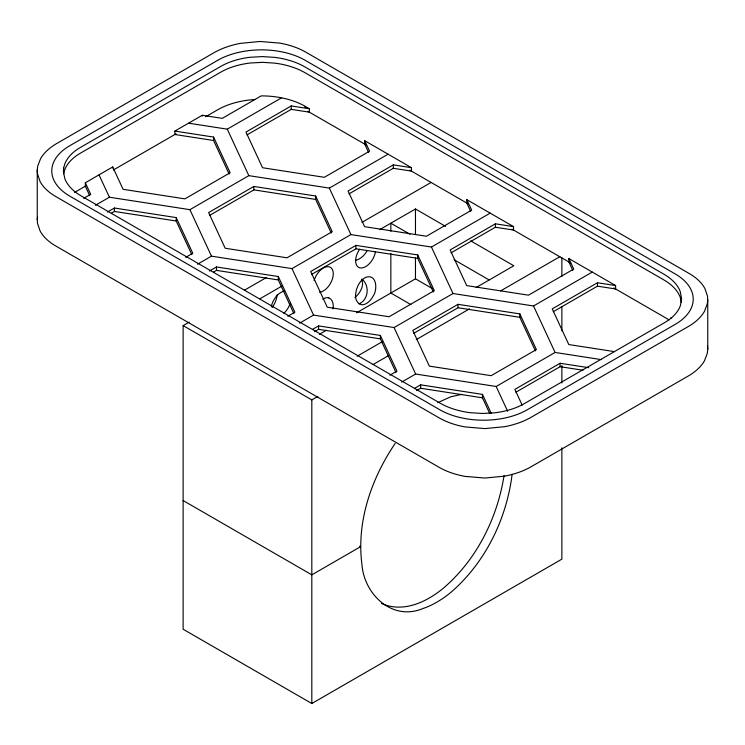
<?xml version="1.0" encoding="UTF-8"?>
<svg xmlns="http://www.w3.org/2000/svg" width="745" height="745" viewBox="0 0 745 745"><rect width="100%" height="100%" fill="white"/><g stroke="black" fill="none" stroke-linecap="round" stroke-linejoin="round"><path stroke-width="1.12" d="M512.132 474.239C506.572 519.107 485.228 562.857 450.716 592.499A95.649 55.223 -60 0 1 422.974 608.516C392.103 621.47 363.933 594.212 361.884 564.049C356.427 521.5 371.476 478.411 395.129 443.452M37.25 170.111L37.678 166.228L40.556 158.704A67.115 38.749 0 0 1 56.853 143.44L213.852 52.793A67.115 38.749 0 0 1 240.29 43.378L260.052 41.478L279.729 43.108A62.971 36.356 0 0 1 305.785 52.141L689.274 273.555A62.971 36.356 0 0 1 704.919 288.594L707.48 296.082L707.75 299.956L707.75 349.414L707.322 353.288L704.444 360.822A67.115 38.749 0 0 1 688.147 376.085L531.148 466.724A67.115 38.749 0 0 1 504.71 476.139L484.948 478.048L465.271 476.418A62.971 36.356 0 0 1 439.215 467.376L55.726 245.971A62.971 36.356 0 0 1 40.081 230.931L37.52 223.435L37.25 219.561L37.25 170.111L37.52 173.985L40.072 181.473A62.971 36.356 0 0 0 55.726 196.522L439.215 417.917A62.971 36.356 0 0 0 465.271 426.95L484.948 428.589L504.71 426.68A67.115 38.749 0 0 0 531.148 417.265L688.147 326.627A67.115 38.749 0 0 0 704.453 311.363L707.322 303.839L707.75 299.956M37.25 219.561L37.576 216.655M333.108 308.914C333.63 304.975 333.117 299.434 328.759 297.916M504.067 475.506C497.297 518.334 476.521 559.849 443.34 588.243A95.649 55.223 -60 0 1 415.598 604.26C404.563 607.957 392.112 608.469 381.421 603.403M63.679 173.808L64.564 170.326A57.97 33.469 0 0 1 80.395 153.181L220.79 72.135A57.97 33.469 0 0 1 250.488 62.999L262.65 62.338L274.849 63.139A61.006 35.22 0 0 1 304.873 72.647L663.711 279.813A61.006 35.22 0 0 1 680.194 297.153L681.377 302.423M89.707 195.646L85.321 186.194L85.321 182.776L112.719 166.954L123.093 189.314L184.89 198.868L230.131 172.756L213.573 137.071L174.851 131.083L174.851 134.5L213.573 140.498L229.153 174.079M174.851 131.083L202.249 115.27L222.252 118.362L261.169 95.891A61.928 35.76 0 0 1 305.245 106.367L309.38 108.751L309.38 112.169L291.221 109.366L246.986 134.901M74.528 192.433L86.532 185.496M113.315 170.037L176.109 133.783M205.657 116.723L217.67 109.785A61.928 35.76 0 0 1 255.06 99.504M83.701 198.356L90.685 194.324L85.321 182.776M95.323 205.341L109.394 197.22L189.91 209.671L248.839 175.652L329.355 188.103L388.089 154.196M188.55 123.176L227.272 129.164L281.545 97.828M107.373 212.083L114.404 208.023L176.211 217.587L192.769 253.263L185.728 257.323M309.38 108.751L291.221 105.939L245.98 132.061L262.538 167.737L324.336 177.301L369.576 151.179L364.715 140.703L411.464 167.69L411.464 171.108L393.304 168.296L349.07 193.84M111.396 213.182L114.404 211.44L176.211 221.004L191.791 254.585M253.859 186.455L208.619 212.567L225.176 248.253L286.974 257.807L332.214 231.695L315.656 196.01L253.859 186.455L253.859 189.873L209.624 215.407M197.537 264.205L211.478 256.159L291.993 268.61L350.923 234.582L431.439 247.042L490.173 213.135M209.457 271.022L216.488 266.961L278.295 276.525L294.852 312.202L287.812 316.262M411.464 167.69L393.304 164.878L348.064 190.999L364.622 226.676L426.429 236.24L471.66 210.118L466.798 199.641L513.547 226.629L513.547 230.047L495.388 227.234L451.153 252.779M213.48 272.121L216.488 270.379L278.295 279.943L293.875 313.524M561.87 447.866L561.87 559.15L311.82 703.522L183.13 629.227L183.13 325.602L189.156 322.129M244.388 290.233L266.477 277.485M361.884 222.401L431.178 182.395M259.837 298.838L282.01 286.033M379.764 229.6L415.468 208.982L445.575 226.368M355.942 245.384L310.702 271.506L327.26 307.191L389.058 316.746L434.298 290.625L417.74 254.948L355.942 245.384L355.942 248.811L311.708 274.346M299.63 323.144L313.561 315.098L394.077 327.549L453.007 293.521L533.522 305.981L592.256 272.065M312.546 329.383L318.571 325.9L380.378 335.455L396.936 371.14L389.896 375.201M513.547 226.629L495.388 223.817L450.148 249.938L466.705 285.614L528.512 295.178L573.743 269.057L568.882 258.571L615.631 285.558L615.631 288.986L597.471 286.173L553.237 311.717M314.558 331.637L318.571 329.318L380.378 338.882L395.958 372.463M319.298 334.337L326.347 330.268M356.585 312.807L415.468 278.816L432.528 288.669M357.172 356.194L382.371 341.648M476.092 287.542L513.808 265.76L470.663 240.849M458.026 304.323L412.786 330.445L429.344 366.121L491.141 375.685L536.381 349.563L519.824 313.887L458.026 304.323L458.026 307.75L413.792 333.285M183.13 325.602L311.82 399.907L317.845 396.424M373.077 364.538L388.136 355.84M416.259 339.608L469.48 308.877M500.612 290.904L559.868 256.699M401.713 382.083L415.645 374.037L496.161 386.487L555.09 352.46L601.103 359.574M414.63 388.322L420.664 384.839L482.462 394.394L491.225 413.289M615.631 285.558L597.471 282.755L552.231 308.877L568.789 344.553L614.569 351.631M416.641 390.576L420.664 388.257L482.462 397.821L489.763 413.559M588.718 367.685L560.11 363.262L514.87 389.384L522.171 405.122M515.875 392.224L560.11 366.689L583 370.228M437.827 402.635L450.716 396.796L461.872 394.329M253.859 189.873L315.656 199.436L331.236 233.008M355.942 248.811L417.74 258.366L433.329 291.947M458.026 307.75L519.824 317.305L535.413 350.886M670.966 317.51L671.739 317.957M307.825 111.275L366.559 145.182M409.769 170.13L468.26 203.897M512.085 229.199L570.577 262.966M613.787 287.924L669.066 319.838M409.918 234.209L390.846 223.202L390.846 231.341M454.068 259.698L489.195 279.98M410.914 304.612L390.846 293.027L390.846 253.458M359.686 546.141L360.608 546.672L311.82 574.842L183.13 500.538M572.775 270.379L568.882 261.998L568.882 258.571M533.522 305.981L555.09 352.46M470.691 211.44L466.798 203.059L466.798 199.641M431.439 247.042L453.007 293.521M496.161 386.487L507.662 411.277M368.607 152.501L364.715 144.12L364.715 140.703M329.355 188.103L350.923 234.582M394.077 327.549L415.645 374.037M227.272 129.164L248.839 175.652M291.993 268.61L313.561 315.098M189.91 209.671L211.478 256.159M99.02 174.87L109.394 197.22M361.809 279.887L362.573 283.137A11.007 6.351 -60 0 1 362.2 286.453A11.482 6.631 -60 0 1 359.416 292.543L358.513 293.828A20.357 11.752 -60 0 1 354.965 297.628M707.48 345.54L707.75 349.414M597.471 282.755L597.471 286.173M561.87 257.854L561.87 276.386M561.87 306.512L561.87 330.836M561.87 365.599L561.87 382.977M560.11 363.262L560.11 366.689M519.824 313.887L519.824 317.305M495.388 223.817L495.388 227.234M482.462 394.394L482.462 397.821M420.664 384.839L420.664 388.257M417.74 254.948L417.74 258.366M415.468 208.982L415.468 234.591M415.468 257.863L415.468 278.816M393.304 164.878L393.304 168.296M380.378 335.455L380.378 338.882M318.571 325.9L318.571 329.318M315.656 196.01L315.656 199.436M311.82 399.907L311.82 703.522M305.245 106.367L305.245 107.653M291.221 105.939L291.221 109.366M278.295 276.525L278.295 279.943M216.488 266.961L216.488 270.379M213.573 137.071L213.573 140.498M202.249 115.27L202.249 116.118M176.211 217.587L176.211 221.004M114.404 208.023L114.404 211.44M112.719 166.954L112.719 168.025M277.233 294.75A14.062 6.584 -68 0 1 272.27 307.424M361.977 279.105A14.062 12.209 -89.8 0 1 367.062 292.543A14.062 12.209 -89.8 0 1 358.997 303.904M367.108 250.683A14.062 9.406 -50.5 0 1 355.365 260.433M290.066 303.615A14.174 8.186 -60 0 1 283.929 313.31M271.273 306.754A14.174 8.186 -60 0 1 284.394 291.081M322.79 299.201A12.777 7.375 -60 0 1 328.787 297.842M314.083 280.604A14.062 8.121 -60 0 1 326.99 266.701A14.062 8.121 -60 0 1 332.577 278.379A14.062 8.121 -60 0 1 319.67 292.282M375.489 251.614A14.174 8.186 -60 0 1 360.31 267.93A14.174 8.186 -60 0 1 359.658 249.24M355.57 294.722C354.685 300.021 359.23 306.903 365.106 304.156A12.386 7.152 -60 0 0 373.077 296.231C377.65 290.075 377.054 273.964 366.205 277.168A12.386 7.152 -60 0 0 358.233 285.084L356.389 289.665L355.57 294.722M63.679 168.072L63.427 171.611L64.815 178.66A61.006 35.22 0 0 0 81.298 195.991L440.118 403.166A61.006 35.22 0 0 0 470.142 412.674L482.35 413.475L494.512 412.823A57.97 33.469 0 0 0 524.219 403.678L664.596 322.622A57.97 33.469 0 0 0 680.427 305.478L681.573 298.456L680.185 291.407A61.006 35.22 0 0 0 663.702 274.076L304.882 66.901A61.006 35.22 0 0 0 274.858 57.384L262.65 56.592L250.488 57.244A57.97 33.469 0 0 0 220.781 66.389L80.404 147.445A57.97 33.469 0 0 0 64.573 164.589L63.679 168.072M217.67 60.336L69.909 145.638A61.928 35.76 0 0 0 69.909 196.205L439.755 409.731A61.928 35.76 0 0 0 527.33 409.731L675.091 324.429A61.928 35.76 0 0 0 675.091 273.862L305.245 60.336A61.928 35.76 0 0 0 217.67 60.336"/></g></svg>
